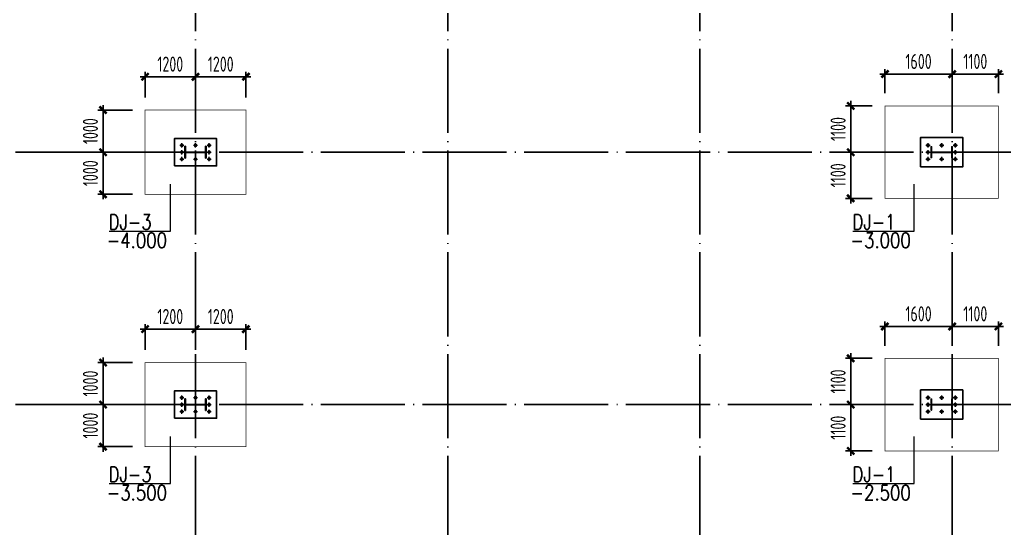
# Model space of a CAD drawing. Extents: x -1389621 to 57380, y -92505 to 283644.
# Drawn here: x -508401 to -484979, y 110126 to 122216 of the extents above; entities that cross this region are included whole.
import ezdxf
from ezdxf.enums import TextEntityAlignment as Align

# ---------------------------------------------------------------- set-up
doc = ezdxf.new("R2010")
doc.units = 0
doc.header["$LTSCALE"] = 100
doc.header["$MEASUREMENT"] = 0
doc.linetypes.add('CENTERX2', pattern=[101.6, 63.5, -12.7, 12.7, -12.7])
doc.linetypes.add('DOTE', pattern=[2.42, 2, -0.2, 0.02, -0.2])
doc.layers.get('0').update_dxf_attribs({"linetype": 'CONTINUOUS'})
doc.layers.get('Defpoints').update_dxf_attribs({"linetype": 'CONTINUOUS'})
for name, color, linetype in [('11000', 4, 'CONTINUOUS'), ('DIM', 3, 'CONTINUOUS'), ('DOTE', 1, 'DOTE'), ('PUB_DIM', 3, 'CONTINUOUS'), ('基础', 41, 'CONTINUOUS'), ('柱子', 3, 'CONTINUOUS'), ('短柱', 2, 'CONTINUOUS')]:
    doc.layers.add(name, color=color, linetype=linetype)
doc.layers.add('PUB_TEXT', color=7, linetype='CONTINUOUS', lineweight=15)
doc.layers.add('轴线', color=1, linetype='CENTERX2', lineweight=13)
doc.styles.add('hztxt', font='txt', dxfattribs={"width": 0.7, "height": 10, "bigfont": 'hztxt.shx'})
doc.styles.add('TSSD_Dimension', font='tssdeng.shx', dxfattribs={"width": 0.7, "bigfont": 'hztxt.shx'})
doc.dimstyles.new('TSSD_100_100', dxfattribs={"dimtxt": 300, "dimasz": 100, "dimexe": 100, "dimexo": 250, "dimgap": 100, "dimtad": 1, "dimdec": 0, "dimzin": 0, "dimdsep": 46, "dimtxsty": 'TSSD_Dimension', "dimblk": 'ARCHTICK', "dimblk1": 'ARCHTICK', "dimblk2": 'ARCHTICK', "dimcen": 0, "dimdle": 100, "dimclrt": 7, "dimadec": 0, "dimazin": 0, "dimtfac": 1, "dimtdec": 0, "dimtix": 1, "dimtmove": 2, "dimatfit": 3, "dimfxl": 0, "dimtolj": 1, "dimtzin": 0, "dimarcsym": 0})

# ---------------------------------------------------------------- blocks, each defined once
blk = doc.blocks.new('_ArchTick')
at = {"color": 0, "linetype": 'ByBlock'}
blk.add_lwpolyline([(-0.71, -0.71, 0.5, 0.5, 0), (0.71, 0.71, 0.5, 0.5, 0)], format="xyseb", dxfattribs=at)
blk = doc.blocks.new('*D1711')
at = {"layer": 'Defpoints', "color": 0, "ltscale": 100}
for p in [(-505419, 120067), (-506419, 119067), (-505419, 119067)]:
    blk.add_point(p, dxfattribs=at)
at = {"layer": 'DIM', "color": 0, "lineweight": -2, "ltscale": 100}
for p, q in [((-506419, 120187), (-506419, 118947)), ((-505719, 120067), (-506539, 120067)), ((-505719, 119067), (-506539, 119067))]:
    blk.add_line(p, q, dxfattribs=at)
at = {"layer": 'DIM', "color": 0, "lineweight": -2, "ltscale": 100, "xscale": 120, "yscale": 120, "zscale": 120}
for p, rotation in [((-506419, 120067), 90), ((-506419, 119067), 270)]:
    blk.add_blockref('_ArchTick', p, dxfattribs=dict(at, rotation=rotation))
at = {"layer": 'DIM', "color": 7, "ltscale": 100, "insert": (-506719, 119567), "char_height": 360, "attachment_point": 5, "rotation": 90, "style": 'TSSD_Dimension'}
blk.add_mtext('\\A1;1000', dxfattribs=at)
blk = doc.blocks.new('*D1712')
at = {"layer": 'Defpoints', "color": 0, "ltscale": 100}
for p in [(-503019, 120860), (-504219, 120067), (-503019, 120067)]:
    blk.add_point(p, dxfattribs=at)
at = {"layer": 'DIM', "color": 0, "lineweight": -2, "ltscale": 100}
for p, q in [((-504339, 120860), (-502899, 120860)), ((-504219, 120367), (-504219, 120980)), ((-503019, 120367), (-503019, 120980))]:
    blk.add_line(p, q, dxfattribs=at)
at = {"layer": 'DIM', "color": 0, "lineweight": -2, "ltscale": 100, "xscale": 120, "yscale": 120, "zscale": 120, "rotation": 180}
blk.add_blockref('_ArchTick', (-504219, 120860), dxfattribs=at)
at = {"layer": 'DIM', "color": 0, "lineweight": -2, "ltscale": 100, "xscale": 120, "yscale": 120, "zscale": 120}
blk.add_blockref('_ArchTick', (-503019, 120860), dxfattribs=at)
at = {"layer": 'DIM', "color": 7, "ltscale": 100, "insert": (-503619, 121160), "char_height": 360, "attachment_point": 5, "style": 'TSSD_Dimension'}
blk.add_mtext('\\A1;1200', dxfattribs=at)
blk = doc.blocks.new('*D1713')
at = {"layer": 'Defpoints', "color": 0, "ltscale": 100}
for p in [(-487819, 120167), (-488633, 119067), (-487819, 119067)]:
    blk.add_point(p, dxfattribs=at)
at = {"layer": 'DIM', "color": 0, "lineweight": -2, "ltscale": 100}
for p, q in [((-488119, 120167), (-488753, 120167)), ((-488633, 120287), (-488633, 118947)), ((-488119, 119067), (-488753, 119067))]:
    blk.add_line(p, q, dxfattribs=at)
at = {"layer": 'DIM', "color": 0, "lineweight": -2, "ltscale": 100, "xscale": 120, "yscale": 120, "zscale": 120}
for p, rotation in [((-488633, 120167), 90), ((-488633, 119067), 270)]:
    blk.add_blockref('_ArchTick', p, dxfattribs=dict(at, rotation=rotation))
at = {"layer": 'DIM', "color": 7, "ltscale": 100, "insert": (-488933, 119617), "char_height": 360, "attachment_point": 5, "rotation": 90, "style": 'TSSD_Dimension'}
blk.add_mtext('\\A1;1100', dxfattribs=at)
blk = doc.blocks.new('*D1714')
at = {"layer": 'Defpoints', "color": 0, "ltscale": 100}
for p in [(-486219, 120924), (-487819, 120167), (-486219, 120167)]:
    blk.add_point(p, dxfattribs=at)
at = {"layer": 'DIM', "color": 0, "lineweight": -2, "ltscale": 100}
for p, q in [((-487939, 120924), (-486099, 120924)), ((-487819, 120467), (-487819, 121044)), ((-486219, 120467), (-486219, 121044))]:
    blk.add_line(p, q, dxfattribs=at)
at = {"layer": 'DIM', "color": 0, "lineweight": -2, "ltscale": 100, "xscale": 120, "yscale": 120, "zscale": 120, "rotation": 180}
blk.add_blockref('_ArchTick', (-487819, 120924), dxfattribs=at)
at = {"layer": 'DIM', "color": 0, "lineweight": -2, "ltscale": 100, "xscale": 120, "yscale": 120, "zscale": 120}
blk.add_blockref('_ArchTick', (-486219, 120924), dxfattribs=at)
at = {"layer": 'DIM', "color": 7, "ltscale": 100, "insert": (-487019, 121224), "char_height": 360, "attachment_point": 5, "style": 'TSSD_Dimension'}
blk.add_mtext('\\A1;1600', dxfattribs=at)
blk = doc.blocks.new('*D1715')
at = {"layer": 'Defpoints', "color": 0, "ltscale": 100}
for p in [(-487819, 119067), (-488633, 117967), (-487819, 117967)]:
    blk.add_point(p, dxfattribs=at)
at = {"layer": 'DIM', "color": 0, "lineweight": -2, "ltscale": 100}
for p, q in [((-488119, 119067), (-488753, 119067)), ((-488633, 119187), (-488633, 117847)), ((-488119, 117967), (-488753, 117967))]:
    blk.add_line(p, q, dxfattribs=at)
at = {"layer": 'DIM', "color": 0, "lineweight": -2, "ltscale": 100, "xscale": 120, "yscale": 120, "zscale": 120}
for p, rotation in [((-488633, 119067), 90), ((-488633, 117967), 270)]:
    blk.add_blockref('_ArchTick', p, dxfattribs=dict(at, rotation=rotation))
at = {"layer": 'DIM', "color": 7, "ltscale": 100, "insert": (-488933, 118517), "char_height": 360, "attachment_point": 5, "rotation": 90, "style": 'TSSD_Dimension'}
blk.add_mtext('\\A1;1100', dxfattribs=at)
blk = doc.blocks.new('*D1716')
at = {"layer": 'Defpoints', "color": 0, "ltscale": 100}
for p in [(-485119, 120924), (-486219, 120167), (-485119, 120167)]:
    blk.add_point(p, dxfattribs=at)
at = {"layer": 'DIM', "color": 0, "lineweight": -2, "ltscale": 100}
for p, q in [((-486339, 120924), (-484999, 120924)), ((-486219, 120467), (-486219, 121044)), ((-485119, 120467), (-485119, 121044))]:
    blk.add_line(p, q, dxfattribs=at)
at = {"layer": 'DIM', "color": 0, "lineweight": -2, "ltscale": 100, "xscale": 120, "yscale": 120, "zscale": 120, "rotation": 180}
blk.add_blockref('_ArchTick', (-486219, 120924), dxfattribs=at)
at = {"layer": 'DIM', "color": 0, "lineweight": -2, "ltscale": 100, "xscale": 120, "yscale": 120, "zscale": 120}
blk.add_blockref('_ArchTick', (-485119, 120924), dxfattribs=at)
at = {"layer": 'DIM', "color": 7, "ltscale": 100, "insert": (-485669, 121224), "char_height": 360, "attachment_point": 5, "style": 'TSSD_Dimension'}
blk.add_mtext('\\A1;1100', dxfattribs=at)
blk = doc.blocks.new('*D1717')
at = {"layer": 'Defpoints', "color": 0, "ltscale": 100}
for p in [(-504219, 120860), (-505419, 120067), (-504219, 120067)]:
    blk.add_point(p, dxfattribs=at)
at = {"layer": 'DIM', "color": 0, "lineweight": -2, "ltscale": 100}
for p, q in [((-505539, 120860), (-504099, 120860)), ((-505419, 120367), (-505419, 120980)), ((-504219, 120367), (-504219, 120980))]:
    blk.add_line(p, q, dxfattribs=at)
at = {"layer": 'DIM', "color": 0, "lineweight": -2, "ltscale": 100, "xscale": 120, "yscale": 120, "zscale": 120, "rotation": 180}
blk.add_blockref('_ArchTick', (-505419, 120860), dxfattribs=at)
at = {"layer": 'DIM', "color": 0, "lineweight": -2, "ltscale": 100, "xscale": 120, "yscale": 120, "zscale": 120}
blk.add_blockref('_ArchTick', (-504219, 120860), dxfattribs=at)
at = {"layer": 'DIM', "color": 7, "ltscale": 100, "insert": (-504819, 121160), "char_height": 360, "attachment_point": 5, "style": 'TSSD_Dimension'}
blk.add_mtext('\\A1;1200', dxfattribs=at)
blk = doc.blocks.new('*D1718')
at = {"layer": 'Defpoints', "color": 0, "ltscale": 100}
for p in [(-505419, 119067), (-506419, 118067), (-505419, 118067)]:
    blk.add_point(p, dxfattribs=at)
at = {"layer": 'DIM', "color": 0, "lineweight": -2, "ltscale": 100}
for p, q in [((-505719, 119067), (-506539, 119067)), ((-506419, 119187), (-506419, 117947)), ((-505719, 118067), (-506539, 118067))]:
    blk.add_line(p, q, dxfattribs=at)
at = {"layer": 'DIM', "color": 0, "lineweight": -2, "ltscale": 100, "xscale": 120, "yscale": 120, "zscale": 120}
for p, rotation in [((-506419, 119067), 90), ((-506419, 118067), 270)]:
    blk.add_blockref('_ArchTick', p, dxfattribs=dict(at, rotation=rotation))
at = {"layer": 'DIM', "color": 7, "ltscale": 100, "insert": (-506719, 118567), "char_height": 360, "attachment_point": 5, "rotation": 90, "style": 'TSSD_Dimension'}
blk.add_mtext('\\A1;1000', dxfattribs=at)
blk = doc.blocks.new('*D1719')
at = {"layer": 'Defpoints', "color": 0, "ltscale": 100}
for p in [(-505419, 114067), (-506419, 113067), (-505419, 113067)]:
    blk.add_point(p, dxfattribs=at)
at = {"layer": 'DIM', "color": 0, "lineweight": -2, "ltscale": 100}
for p, q in [((-505719, 114067), (-506539, 114067)), ((-506419, 114187), (-506419, 112947)), ((-505719, 113067), (-506539, 113067))]:
    blk.add_line(p, q, dxfattribs=at)
at = {"layer": 'DIM', "color": 0, "lineweight": -2, "ltscale": 100, "xscale": 120, "yscale": 120, "zscale": 120}
for p, rotation in [((-506419, 114067), 90), ((-506419, 113067), 270)]:
    blk.add_blockref('_ArchTick', p, dxfattribs=dict(at, rotation=rotation))
at = {"layer": 'DIM', "color": 7, "ltscale": 100, "insert": (-506719, 113567), "char_height": 360, "attachment_point": 5, "rotation": 90, "style": 'TSSD_Dimension'}
blk.add_mtext('\\A1;1000', dxfattribs=at)
blk = doc.blocks.new('*D1720')
at = {"layer": 'Defpoints', "color": 0, "ltscale": 100}
for p in [(-503019, 114860), (-504219, 114067), (-503019, 114067)]:
    blk.add_point(p, dxfattribs=at)
at = {"layer": 'DIM', "color": 0, "lineweight": -2, "ltscale": 100}
for p, q in [((-504339, 114860), (-502899, 114860)), ((-504219, 114367), (-504219, 114980)), ((-503019, 114367), (-503019, 114980))]:
    blk.add_line(p, q, dxfattribs=at)
at = {"layer": 'DIM', "color": 0, "lineweight": -2, "ltscale": 100, "xscale": 120, "yscale": 120, "zscale": 120, "rotation": 180}
blk.add_blockref('_ArchTick', (-504219, 114860), dxfattribs=at)
at = {"layer": 'DIM', "color": 0, "lineweight": -2, "ltscale": 100, "xscale": 120, "yscale": 120, "zscale": 120}
blk.add_blockref('_ArchTick', (-503019, 114860), dxfattribs=at)
at = {"layer": 'DIM', "color": 7, "ltscale": 100, "insert": (-503619, 115160), "char_height": 360, "attachment_point": 5, "style": 'TSSD_Dimension'}
blk.add_mtext('\\A1;1200', dxfattribs=at)
blk = doc.blocks.new('*D1721')
at = {"layer": 'Defpoints', "color": 0, "ltscale": 100}
for p in [(-487819, 114167), (-488633, 113067), (-487819, 113067)]:
    blk.add_point(p, dxfattribs=at)
at = {"layer": 'DIM', "color": 0, "lineweight": -2, "ltscale": 100}
for p, q in [((-488119, 114167), (-488753, 114167)), ((-488633, 114287), (-488633, 112947)), ((-488119, 113067), (-488753, 113067))]:
    blk.add_line(p, q, dxfattribs=at)
at = {"layer": 'DIM', "color": 0, "lineweight": -2, "ltscale": 100, "xscale": 120, "yscale": 120, "zscale": 120}
for p, rotation in [((-488633, 114167), 90), ((-488633, 113067), 270)]:
    blk.add_blockref('_ArchTick', p, dxfattribs=dict(at, rotation=rotation))
at = {"layer": 'DIM', "color": 7, "ltscale": 100, "insert": (-488933, 113617), "char_height": 360, "attachment_point": 5, "rotation": 90, "style": 'TSSD_Dimension'}
blk.add_mtext('\\A1;1100', dxfattribs=at)
blk = doc.blocks.new('*D1722')
at = {"layer": 'Defpoints', "color": 0, "ltscale": 100}
for p in [(-486219, 114924), (-487819, 114167), (-486219, 114167)]:
    blk.add_point(p, dxfattribs=at)
at = {"layer": 'DIM', "color": 0, "lineweight": -2, "ltscale": 100}
for p, q in [((-487819, 114467), (-487819, 115044)), ((-486219, 114467), (-486219, 115044)), ((-487939, 114924), (-486099, 114924))]:
    blk.add_line(p, q, dxfattribs=at)
at = {"layer": 'DIM', "color": 0, "lineweight": -2, "ltscale": 100, "xscale": 120, "yscale": 120, "zscale": 120, "rotation": 180}
blk.add_blockref('_ArchTick', (-487819, 114924), dxfattribs=at)
at = {"layer": 'DIM', "color": 0, "lineweight": -2, "ltscale": 100, "xscale": 120, "yscale": 120, "zscale": 120}
blk.add_blockref('_ArchTick', (-486219, 114924), dxfattribs=at)
at = {"layer": 'DIM', "color": 7, "ltscale": 100, "insert": (-487019, 115224), "char_height": 360, "attachment_point": 5, "style": 'TSSD_Dimension'}
blk.add_mtext('\\A1;1600', dxfattribs=at)
blk = doc.blocks.new('*D1723')
at = {"layer": 'Defpoints', "color": 0, "ltscale": 100}
for p in [(-487819, 113067), (-488633, 111967), (-487819, 111967)]:
    blk.add_point(p, dxfattribs=at)
at = {"layer": 'DIM', "color": 0, "lineweight": -2, "ltscale": 100}
for p, q in [((-488633, 113187), (-488633, 111847)), ((-488119, 113067), (-488753, 113067)), ((-488119, 111967), (-488753, 111967))]:
    blk.add_line(p, q, dxfattribs=at)
at = {"layer": 'DIM', "color": 0, "lineweight": -2, "ltscale": 100, "xscale": 120, "yscale": 120, "zscale": 120}
for p, rotation in [((-488633, 113067), 90), ((-488633, 111967), 270)]:
    blk.add_blockref('_ArchTick', p, dxfattribs=dict(at, rotation=rotation))
at = {"layer": 'DIM', "color": 7, "ltscale": 100, "insert": (-488933, 112517), "char_height": 360, "attachment_point": 5, "rotation": 90, "style": 'TSSD_Dimension'}
blk.add_mtext('\\A1;1100', dxfattribs=at)
blk = doc.blocks.new('*D1724')
at = {"layer": 'Defpoints', "color": 0, "ltscale": 100}
for p in [(-485119, 114924), (-486219, 114167), (-485119, 114167)]:
    blk.add_point(p, dxfattribs=at)
at = {"layer": 'DIM', "color": 0, "lineweight": -2, "ltscale": 100}
for p, q in [((-486219, 114467), (-486219, 115044)), ((-485119, 114467), (-485119, 115044)), ((-486339, 114924), (-484999, 114924))]:
    blk.add_line(p, q, dxfattribs=at)
at = {"layer": 'DIM', "color": 0, "lineweight": -2, "ltscale": 100, "xscale": 120, "yscale": 120, "zscale": 120, "rotation": 180}
blk.add_blockref('_ArchTick', (-486219, 114924), dxfattribs=at)
at = {"layer": 'DIM', "color": 0, "lineweight": -2, "ltscale": 100, "xscale": 120, "yscale": 120, "zscale": 120}
blk.add_blockref('_ArchTick', (-485119, 114924), dxfattribs=at)
at = {"layer": 'DIM', "color": 7, "ltscale": 100, "insert": (-485669, 115224), "char_height": 360, "attachment_point": 5, "style": 'TSSD_Dimension'}
blk.add_mtext('\\A1;1100', dxfattribs=at)
blk = doc.blocks.new('*D1725')
at = {"layer": 'Defpoints', "color": 0, "ltscale": 100}
for p in [(-504219, 114860), (-505419, 114067), (-504219, 114067)]:
    blk.add_point(p, dxfattribs=at)
at = {"layer": 'DIM', "color": 0, "lineweight": -2, "ltscale": 100}
for p, q in [((-505539, 114860), (-504099, 114860)), ((-505419, 114367), (-505419, 114980)), ((-504219, 114367), (-504219, 114980))]:
    blk.add_line(p, q, dxfattribs=at)
at = {"layer": 'DIM', "color": 0, "lineweight": -2, "ltscale": 100, "xscale": 120, "yscale": 120, "zscale": 120, "rotation": 180}
blk.add_blockref('_ArchTick', (-505419, 114860), dxfattribs=at)
at = {"layer": 'DIM', "color": 0, "lineweight": -2, "ltscale": 100, "xscale": 120, "yscale": 120, "zscale": 120}
blk.add_blockref('_ArchTick', (-504219, 114860), dxfattribs=at)
at = {"layer": 'DIM', "color": 7, "ltscale": 100, "insert": (-504819, 115160), "char_height": 360, "attachment_point": 5, "style": 'TSSD_Dimension'}
blk.add_mtext('\\A1;1200', dxfattribs=at)
blk = doc.blocks.new('*D1726')
at = {"layer": 'Defpoints', "color": 0, "ltscale": 100}
for p in [(-505419, 113067), (-506419, 112067), (-505419, 112067)]:
    blk.add_point(p, dxfattribs=at)
at = {"layer": 'DIM', "color": 0, "lineweight": -2, "ltscale": 100}
for p, q in [((-506419, 113187), (-506419, 111947)), ((-505719, 113067), (-506539, 113067)), ((-505719, 112067), (-506539, 112067))]:
    blk.add_line(p, q, dxfattribs=at)
at = {"layer": 'DIM', "color": 0, "lineweight": -2, "ltscale": 100, "xscale": 120, "yscale": 120, "zscale": 120}
for p, rotation in [((-506419, 113067), 90), ((-506419, 112067), 270)]:
    blk.add_blockref('_ArchTick', p, dxfattribs=dict(at, rotation=rotation))
at = {"layer": 'DIM', "color": 7, "ltscale": 100, "insert": (-506719, 112567), "char_height": 360, "attachment_point": 5, "rotation": 90, "style": 'TSSD_Dimension'}
blk.add_mtext('\\A1;1000', dxfattribs=at)

msp = doc.modelspace()

# ---------------------------------------------------------------- hatches: boundary and pattern name
h = msp.add_hatch(color=256)
edge = h.paths.add_edge_path()
edge.add_arc((-504544.047, 119231.574), 26, 0, 360)
h = msp.add_hatch(color=256)
edge = h.paths.add_edge_path()
edge.add_arc((-504219.047, 119231.574), 26, 0, 360)
h = msp.add_hatch(color=256)
edge = h.paths.add_edge_path()
edge.add_arc((-503894.047, 119231.574), 26, 0, 360)
h = msp.add_hatch(color=256)
edge = h.paths.add_edge_path()
edge.add_arc((-486794.047, 119231.574), 26, 0, 360)
h = msp.add_hatch(color=256)
edge = h.paths.add_edge_path()
edge.add_arc((-486469.047, 119231.574), 26, 0, 360)
h = msp.add_hatch(color=256)
edge = h.paths.add_edge_path()
edge.add_arc((-486144.047, 119231.574), 26, 0, 360)
h = msp.add_hatch(color=256)
edge = h.paths.add_edge_path()
edge.add_arc((-504544.047, 119066.574), 26, 0, 360)
h = msp.add_hatch(color=256)
edge = h.paths.add_edge_path()
edge.add_arc((-503894.047, 119066.574), 26, 0, 360)
h = msp.add_hatch(color=256)
edge = h.paths.add_edge_path()
edge.add_arc((-486794.047, 119066.574), 26, 0, 360)
h = msp.add_hatch(color=256)
edge = h.paths.add_edge_path()
edge.add_arc((-486144.047, 119066.574), 26, 0, 360)
h = msp.add_hatch(color=256)
edge = h.paths.add_edge_path()
edge.add_arc((-504544.047, 118901.574), 26, 0, 360)
h = msp.add_hatch(color=256)
edge = h.paths.add_edge_path()
edge.add_arc((-504219.047, 118901.574), 26, 0, 360)
h = msp.add_hatch(color=256)
edge = h.paths.add_edge_path()
edge.add_arc((-503894.047, 118901.574), 26, 0, 360)
h = msp.add_hatch(color=256)
edge = h.paths.add_edge_path()
edge.add_arc((-486794.047, 118901.574), 26, 0, 360)
h = msp.add_hatch(color=256)
edge = h.paths.add_edge_path()
edge.add_arc((-486469.047, 118901.574), 26, 0, 360)
h = msp.add_hatch(color=256)
edge = h.paths.add_edge_path()
edge.add_arc((-486144.047, 118901.574), 26, 0, 360)
h = msp.add_hatch(color=256)
edge = h.paths.add_edge_path()
edge.add_arc((-504544.047, 113231.574), 26, 0, 360)
h = msp.add_hatch(color=256)
edge = h.paths.add_edge_path()
edge.add_arc((-504219.047, 113231.574), 26, 0, 360)
h = msp.add_hatch(color=256)
edge = h.paths.add_edge_path()
edge.add_arc((-503894.047, 113231.574), 26, 0, 360)
h = msp.add_hatch(color=256)
edge = h.paths.add_edge_path()
edge.add_arc((-486794.047, 113231.574), 26, 0, 360)
h = msp.add_hatch(color=256)
edge = h.paths.add_edge_path()
edge.add_arc((-486469.047, 113231.574), 26, 0, 360)
h = msp.add_hatch(color=256)
edge = h.paths.add_edge_path()
edge.add_arc((-486144.047, 113231.574), 26, 0, 360)
h = msp.add_hatch(color=256)
edge = h.paths.add_edge_path()
edge.add_arc((-504544.047, 113066.574), 26, 0, 360)
h = msp.add_hatch(color=256)
edge = h.paths.add_edge_path()
edge.add_arc((-504544.047, 112901.574), 26, 0, 360)
h = msp.add_hatch(color=256)
edge = h.paths.add_edge_path()
edge.add_arc((-504219.047, 112901.574), 26, 0, 360)
h = msp.add_hatch(color=256)
edge = h.paths.add_edge_path()
edge.add_arc((-503894.047, 113066.574), 26, 0, 360)
h = msp.add_hatch(color=256)
edge = h.paths.add_edge_path()
edge.add_arc((-503894.047, 112901.574), 26, 0, 360)
h = msp.add_hatch(color=256)
edge = h.paths.add_edge_path()
edge.add_arc((-486794.047, 113066.574), 26, 0, 360)
h = msp.add_hatch(color=256)
edge = h.paths.add_edge_path()
edge.add_arc((-486794.047, 112901.574), 26, 0, 360)
h = msp.add_hatch(color=256)
edge = h.paths.add_edge_path()
edge.add_arc((-486469.047, 112901.574), 26, 0, 360)
h = msp.add_hatch(color=256)
edge = h.paths.add_edge_path()
edge.add_arc((-486144.047, 113066.574), 26, 0, 360)
h = msp.add_hatch(color=256)
edge = h.paths.add_edge_path()
edge.add_arc((-486144.047, 112901.574), 26, 0, 360)

# ---------------------------------------------------------------- linework, layer by layer
at = {"layer": '11000'}
for centre in [(-504544.047, 119231.574), (-504219.047, 119231.574), (-503894.047, 119231.574), (-486794.047, 119231.574), (-486469.047, 119231.574), (-486144.047, 119231.574), (-504544.047, 119066.574), (-503894.047, 119066.574), (-486794.047, 119066.574), (-486144.047, 119066.574), (-504544.047, 118901.574), (-504219.047, 118901.574), (-503894.047, 118901.574), (-486794.047, 118901.574), (-486469.047, 118901.574), (-486144.047, 118901.574), (-504544.047, 113231.574), (-504219.047, 113231.574), (-503894.047, 113231.574), (-486794.047, 113231.574), (-486469.047, 113231.574), (-486144.047, 113231.574), (-504544.047, 113066.574), (-504544.047, 112901.574), (-504219.047, 112901.574), (-503894.047, 113066.574), (-503894.047, 112901.574), (-486794.047, 113066.574), (-486794.047, 112901.574), (-486469.047, 112901.574), (-486144.047, 113066.574), (-486144.047, 112901.574)]:
    msp.add_circle(centre, 26, dxfattribs=at)
at = {"layer": 'DOTE', "linetype": 'DOTE', "ltscale": 10}
for p, q in [((-504219.047, 150566.574), (-504219.047, 75566.574)), ((-498219.047, 150566.574), (-498219.047, 75566.574)), ((-492219.047, 150566.574), (-492219.047, 75566.574)), ((-486219.047, 150566.574), (-486219.047, 75566.574)), ((-484719.047, 119066.574), (-526141.044, 119066.574)), ((-484719.047, 113066.574), (-526141.044, 113066.574))]:
    msp.add_line(p, q, dxfattribs=at)
at = {"layer": 'PUB_TEXT'}
for p, q in [((-504815.199, 117188.956), (-504815.199, 118305.857)), ((-487122.044, 117188.956), (-487122.044, 118305.857)), ((-506275.911, 117188.956), (-504815.199, 117188.956)), ((-488582.756, 117188.956), (-487122.044, 117188.956)), ((-504815.199, 111188.956), (-504815.199, 112305.857)), ((-487122.044, 111188.956), (-487122.044, 112305.857)), ((-506275.911, 111188.956), (-504815.199, 111188.956)), ((-488582.756, 111188.956), (-487122.044, 111188.956))]:
    msp.add_line(p, q, dxfattribs=at)
at = {"layer": '基础', "ltscale": 100, "const_width": 15}
for points in [[(-485119.047, 117966.574), (-485119.047, 120166.574), (-487819.047, 120166.574), (-487819.047, 117966.574)], [(-503019.047, 118066.574), (-503019.047, 120066.574), (-505419.047, 120066.574), (-505419.047, 118066.574)], [(-503019.047, 112066.574), (-503019.047, 114066.574), (-505419.047, 114066.574), (-505419.047, 112066.574)], [(-485119.047, 111966.574), (-485119.047, 114166.574), (-487819.047, 114166.574), (-487819.047, 111966.574)]]:
    msp.add_lwpolyline(points, close=True, dxfattribs=at)
at = {"layer": '柱子', "ltscale": 100}
for points in [[(-504457.047, 119062.574), (-504457.047, 118926.574), (-504469.047, 118926.574), (-504469.047, 119206.574), (-504457.047, 119206.574), (-504457.047, 119070.574), (-503981.047, 119070.574), (-503981.047, 119206.574), (-503969.047, 119206.574), (-503969.047, 118926.574), (-503981.047, 118926.574), (-503981.047, 119062.574)], [(-486707.047, 119062.574), (-486707.047, 118936.574), (-486719.047, 118936.574), (-486719.047, 119196.574), (-486707.047, 119196.574), (-486707.047, 119070.574), (-486231.047, 119070.574), (-486231.047, 119196.574), (-486219.047, 119196.574), (-486219.047, 118936.574), (-486231.047, 118936.574), (-486231.047, 119062.574)], [(-504457.047, 113062.574), (-504457.047, 112926.574), (-504469.047, 112926.574), (-504469.047, 113206.574), (-504457.047, 113206.574), (-504457.047, 113070.574), (-503981.047, 113070.574), (-503981.047, 113206.574), (-503969.047, 113206.574), (-503969.047, 112926.574), (-503981.047, 112926.574), (-503981.047, 113062.574)], [(-486707.047, 113062.574), (-486707.047, 112936.574), (-486719.047, 112936.574), (-486719.047, 113196.574), (-486707.047, 113196.574), (-486707.047, 113070.574), (-486231.047, 113070.574), (-486231.047, 113196.574), (-486219.047, 113196.574), (-486219.047, 112936.574), (-486231.047, 112936.574), (-486231.047, 113062.574)]]:
    msp.add_lwpolyline(points, close=True, dxfattribs=at)
at = {"layer": '短柱', "ltscale": 100}
for points in [[(-504719.047, 118741.574), (-504719.047, 119391.574), (-503719.047, 119391.574), (-503719.047, 118741.574)], [(-486969.047, 118716.574), (-486969.047, 119416.574), (-485969.047, 119416.574), (-485969.047, 118716.574)], [(-504719.047, 112741.574), (-504719.047, 113391.574), (-503719.047, 113391.574), (-503719.047, 112741.574)], [(-486969.047, 112716.574), (-486969.047, 113416.574), (-485969.047, 113416.574), (-485969.047, 112716.574)]]:
    msp.add_lwpolyline(points, close=True, dxfattribs=at)
at = {"layer": '轴线'}
for p, q in [((-504595.047, 119231.574), (-504493.047, 119231.574)), ((-504544.047, 119180.574), (-504544.047, 119282.574)), ((-504270.047, 119231.574), (-504168.047, 119231.574)), ((-504219.047, 119180.574), (-504219.047, 119282.574)), ((-503945.047, 119231.574), (-503843.047, 119231.574)), ((-503894.047, 119180.574), (-503894.047, 119282.574)), ((-486845.047, 119231.574), (-486743.047, 119231.574)), ((-486794.047, 119180.574), (-486794.047, 119282.574)), ((-486520.047, 119231.574), (-486418.047, 119231.574)), ((-486469.047, 119180.574), (-486469.047, 119282.574)), ((-486195.047, 119231.574), (-486093.047, 119231.574)), ((-486144.047, 119180.574), (-486144.047, 119282.574)), ((-504595.047, 119066.574), (-504493.047, 119066.574)), ((-504544.047, 119015.574), (-504544.047, 119117.574)), ((-503945.047, 119066.574), (-503843.047, 119066.574)), ((-503894.047, 119015.574), (-503894.047, 119117.574)), ((-486845.047, 119066.574), (-486743.047, 119066.574)), ((-486794.047, 119015.574), (-486794.047, 119117.574)), ((-486195.047, 119066.574), (-486093.047, 119066.574)), ((-486144.047, 119015.574), (-486144.047, 119117.574)), ((-504595.047, 118901.574), (-504493.047, 118901.574)), ((-504544.047, 118850.574), (-504544.047, 118952.574)), ((-504270.047, 118901.574), (-504168.047, 118901.574)), ((-504219.047, 118850.574), (-504219.047, 118952.574)), ((-503945.047, 118901.574), (-503843.047, 118901.574)), ((-503894.047, 118850.574), (-503894.047, 118952.574)), ((-486845.047, 118901.574), (-486743.047, 118901.574)), ((-486794.047, 118850.574), (-486794.047, 118952.574)), ((-486520.047, 118901.574), (-486418.047, 118901.574)), ((-486469.047, 118850.574), (-486469.047, 118952.574)), ((-486195.047, 118901.574), (-486093.047, 118901.574)), ((-486144.047, 118850.574), (-486144.047, 118952.574)), ((-504595.047, 113231.574), (-504493.047, 113231.574)), ((-504544.047, 113180.574), (-504544.047, 113282.574)), ((-504270.047, 113231.574), (-504168.047, 113231.574)), ((-504219.047, 113180.574), (-504219.047, 113282.574)), ((-503945.047, 113231.574), (-503843.047, 113231.574)), ((-503894.047, 113180.574), (-503894.047, 113282.574)), ((-486845.047, 113231.574), (-486743.047, 113231.574)), ((-486794.047, 113180.574), (-486794.047, 113282.574)), ((-486520.047, 113231.574), (-486418.047, 113231.574)), ((-486469.047, 113180.574), (-486469.047, 113282.574)), ((-486195.047, 113231.574), (-486093.047, 113231.574)), ((-486144.047, 113180.574), (-486144.047, 113282.574)), ((-504595.047, 113066.574), (-504493.047, 113066.574)), ((-504595.047, 112901.574), (-504493.047, 112901.574)), ((-504544.047, 113015.574), (-504544.047, 113117.574)), ((-504544.047, 112850.574), (-504544.047, 112952.574)), ((-504270.047, 112901.574), (-504168.047, 112901.574)), ((-504219.047, 112850.574), (-504219.047, 112952.574)), ((-503945.047, 113066.574), (-503843.047, 113066.574)), ((-503945.047, 112901.574), (-503843.047, 112901.574)), ((-503894.047, 113015.574), (-503894.047, 113117.574)), ((-503894.047, 112850.574), (-503894.047, 112952.574)), ((-486845.047, 113066.574), (-486743.047, 113066.574)), ((-486845.047, 112901.574), (-486743.047, 112901.574)), ((-486794.047, 113015.574), (-486794.047, 113117.574)), ((-486794.047, 112850.574), (-486794.047, 112952.574)), ((-486520.047, 112901.574), (-486418.047, 112901.574)), ((-486469.047, 112850.574), (-486469.047, 112952.574)), ((-486195.047, 113066.574), (-486093.047, 113066.574)), ((-486195.047, 112901.574), (-486093.047, 112901.574)), ((-486144.047, 113015.574), (-486144.047, 113117.574)), ((-486144.047, 112850.574), (-486144.047, 112952.574))]:
    msp.add_line(p, q, dxfattribs=at)

# ---------------------------------------------------------------- texts
at = {"layer": 'PUB_DIM', "color": 7, "linetype": 'Continuous', "style": 'hztxt', "width": 0.8}
for s, p in [('DJ-3', (-505772.914, 117408.896)), ('DJ-1', (-488079.759, 117408.896)), ('-4.000', (-505613.164, 116970.873)), ('-3.000', (-487920.009, 116970.873)), ('DJ-3', (-505772.914, 111408.896)), ('DJ-1', (-488079.759, 111408.896)), ('-3.500', (-505613.164, 110970.873)), ('-2.500', (-487920.009, 110970.873))]:
    msp.add_text(s, height=360, dxfattribs=at).set_placement(p, align=Align.MIDDLE)

# ---------------------------------------------------------------- dimensions: what is measured, and where the dimension line sits
at = {"layer": 'DIM', "ltscale": 100}
for base, p1, p2, picture, middle in [((-504219.047, 120859.579), (-505419.047, 120066.574), (-504219.047, 120066.574), '*D1717', (-504819.047, 121159.579)), ((-503019.047, 120859.579), (-504219.047, 120066.574), (-503019.047, 120066.574), '*D1712', (-503619.047, 121159.579)), ((-486219.047, 120924.307), (-487819.047, 120166.574), (-486219.047, 120166.574), '*D1714', (-487019.047, 121224.307)), ((-485119.047, 120924.307), (-486219.047, 120166.574), (-485119.047, 120166.574), '*D1716', (-485669.047, 121224.307)), ((-504219.047, 114859.579), (-505419.047, 114066.574), (-504219.047, 114066.574), '*D1725', (-504819.047, 115159.579)), ((-503019.047, 114859.579), (-504219.047, 114066.574), (-503019.047, 114066.574), '*D1720', (-503619.047, 115159.579)), ((-486219.047, 114924.307), (-487819.047, 114166.574), (-486219.047, 114166.574), '*D1722', (-487019.047, 115224.307)), ((-485119.047, 114924.307), (-486219.047, 114166.574), (-485119.047, 114166.574), '*D1724', (-485669.047, 115224.307))]:
    dim = msp.add_linear_dim(base=base, p1=p1, p2=p2, dimstyle='TSSD_100_100', override={"dimscale": 1.2}, dxfattribs=at)
    dim.commit()
    dim.dimension.update_dxf_attribs({"geometry": picture, "text_midpoint": middle})
for base, p1, p2, picture, middle in [((-506418.8, 119066.574), (-505419.047, 120066.574), (-505419.047, 119066.574), '*D1711', (-506718.8, 119566.574)), ((-488632.779, 119066.574), (-487819.047, 120166.574), (-487819.047, 119066.574), '*D1713', (-488932.779, 119616.574)), ((-506418.8, 118066.574), (-505419.047, 119066.574), (-505419.047, 118066.574), '*D1718', (-506718.8, 118566.574)), ((-488632.779, 117966.574), (-487819.047, 119066.574), (-487819.047, 117966.574), '*D1715', (-488932.779, 118516.574)), ((-506418.8, 113066.574), (-505419.047, 114066.574), (-505419.047, 113066.574), '*D1719', (-506718.8, 113566.574)), ((-488632.779, 113066.574), (-487819.047, 114166.574), (-487819.047, 113066.574), '*D1721', (-488932.779, 113616.574)), ((-506418.8, 112066.574), (-505419.047, 113066.574), (-505419.047, 112066.574), '*D1726', (-506718.8, 112566.574)), ((-488632.779, 111966.574), (-487819.047, 113066.574), (-487819.047, 111966.574), '*D1723', (-488932.779, 112516.574))]:
    dim = msp.add_linear_dim(base=base, p1=p1, p2=p2, angle=90, dimstyle='TSSD_100_100', override={"dimscale": 1.2}, dxfattribs=at)
    dim.commit()
    dim.dimension.update_dxf_attribs({"geometry": picture, "text_midpoint": middle})

doc.saveas('drawing.dxf')
